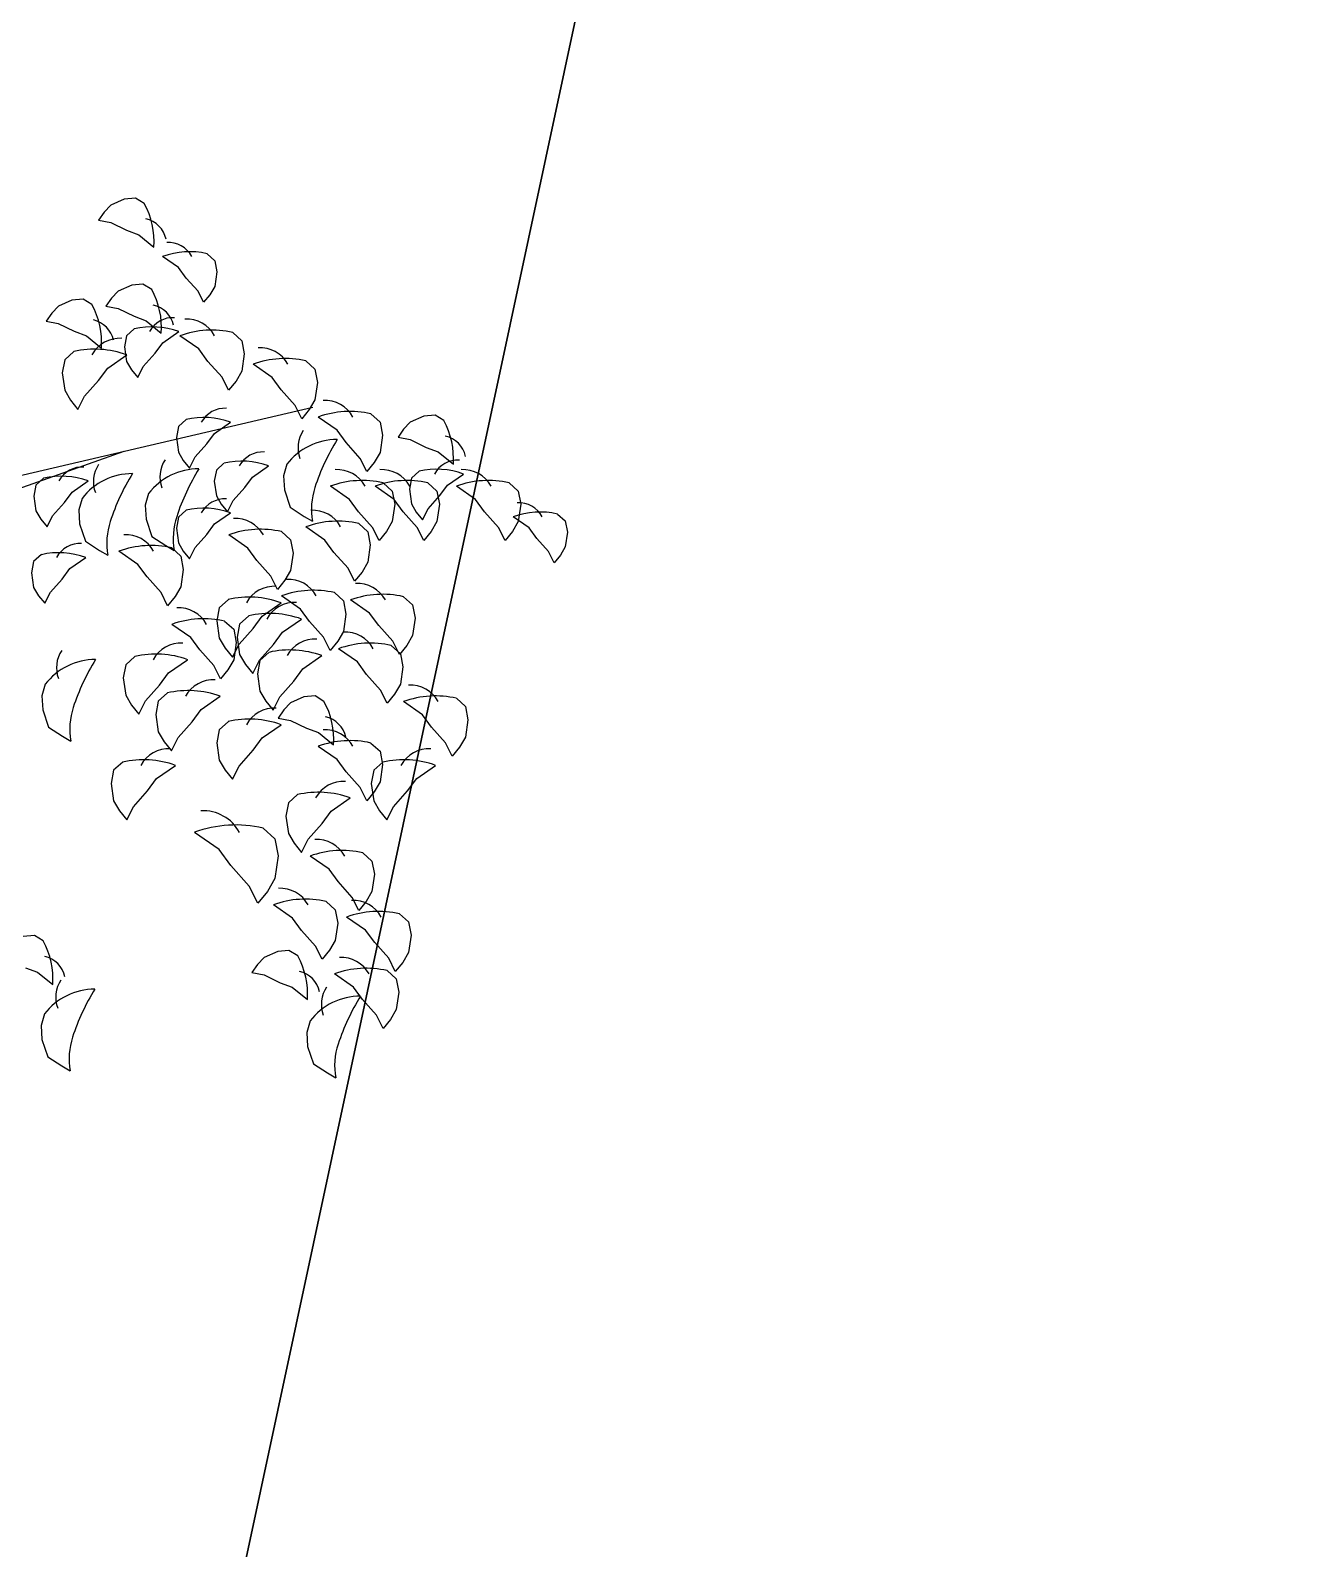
# Model space of a CAD drawing. Header units: metres. Extents: x 368 to 3789, y -155 to 1148.
# Drawn here: x 2225.05 to 2234.91, y 519.65 to 531.48 of the extents above; entities that cross this region are included whole.
import ezdxf

# ---------------------------------------------------------------- set-up
doc = ezdxf.new("R2010")
doc.units = ezdxf.units.M

# ---------------------------------------------------------------- blocks, each defined once
blk = doc.blocks.new('A$C09CF175E')
at = {"color": 74}
for p, q in [((3827.9, 3848.3), (3817.7, 3833.6)), ((3840, 3860.9), (3827.9, 3848.3)), ((3864.3, 3871.8), (3840, 3860.9)), ((3884.7, 3873.7), (3864.3, 3871.8)), ((3900.6, 3863.8), (3884.7, 3873.7)), ((3817.7, 3833.6), (3839.8, 3829.4)), ((3839.8, 3829.4), (3868.7, 3815.4)), ((3868.7, 3815.4), (3890.6, 3807.3)), ((3890.6, 3807.3), (3917.9, 3785)), ((3962.7, 3747.8), (3933.8, 3767.9)), ((4014.4, 3772.9), (4028.2, 3760.3)), ((3976.6, 3728.9), (3962.7, 3747.8)), ((4028.2, 3760.3), (4032, 3740.2)), ((4032, 3740.2), (4028.2, 3713.8)), ((3877.9, 3715.9), (3853.5, 3705.1)), ((3898.3, 3717.8), (3877.9, 3715.9)), ((3914.2, 3708), (3898.3, 3717.8)), ((3998, 3705), (3976.6, 3728.9)), ((4028.2, 3713.8), (4019.4, 3698.7)), ((3769.4, 3688.8), (3745, 3677.9)), ((3789.8, 3690.7), (3769.4, 3688.8)), ((3805.7, 3680.9), (3789.8, 3690.7)), ((3841.4, 3692.4), (3831.3, 3677.7)), ((3853.5, 3705.1), (3841.4, 3692.4)), ((4008.1, 3684.9), (3998, 3705)), ((4019.4, 3698.7), (4008.1, 3684.9)), ((3733, 3665.3), (3722.8, 3650.6)), ((3745, 3677.9), (3733, 3665.3)), ((3831.3, 3677.7), (3853.4, 3673.6)), ((3853.4, 3673.6), (3882.2, 3659.6)), ((3882.2, 3659.6), (3904.2, 3651.4)), ((3722.8, 3650.6), (3744.9, 3646.5)), ((3744.9, 3646.5), (3773.7, 3632.5)), ((3773.7, 3632.5), (3795.7, 3624.3)), ((3882.5, 3636.9), (3868.7, 3624.3)), ((3904.2, 3651.4), (3931.5, 3629.1)), ((3934.1, 3611.8), (3963.1, 3631.9)), ((4060.9, 3630.3), (4077.3, 3615.4)), ((3795.7, 3624.3), (3823, 3602)), ((3868.7, 3624.3), (3864.9, 3604.2)), ((3864.9, 3604.2), (3868.7, 3577.8)), ((3920.3, 3592.9), (3934.1, 3611.8)), ((3999.6, 3600.5), (3965.2, 3624.4)), ((4016, 3578), (3999.6, 3600.5)), ((4077.3, 3615.4), (4081.8, 3591.5)), ((3756.7, 3580.9), (3752.2, 3557)), ((3773.1, 3595.8), (3756.7, 3580.9)), ((3834.4, 3565.9), (3868.8, 3589.8)), ((3868.7, 3577.8), (3877.5, 3562.7)), ((3898.9, 3569), (3920.3, 3592.9)), ((4041.4, 3549.6), (4016, 3578)), ((4081.8, 3591.5), (4077.3, 3560.1)), ((4132.1, 3548.9), (4097.7, 3572.9)), ((4193.4, 3578.8), (4209.8, 3563.9)), ((3752.2, 3557), (3756.7, 3525.6)), ((3818, 3543.5), (3834.4, 3565.9)), ((3877.5, 3562.7), (3888.8, 3548.8)), ((3888.8, 3548.8), (3898.9, 3569)), ((4053.4, 3525.7), (4041.4, 3549.6)), ((4077.3, 3560.1), (4066.8, 3542.2)), ((4148.5, 3526.5), (4132.1, 3548.9)), ((4209.8, 3563.9), (4214.3, 3540)), ((3756.7, 3525.6), (3767.1, 3507.7)), ((3792.5, 3515.1), (3818, 3543.5)), ((4066.8, 3542.2), (4053.4, 3525.7)), ((4173.9, 3498.1), (4148.5, 3526.5)), ((4214.3, 3540), (4209.8, 3508.6)), ((3767.1, 3507.7), (3780.6, 3491.2)), ((3780.6, 3491.2), (3792.5, 3515.1)), ((4185.9, 3474.2), (4173.9, 3498.1)), ((4199.4, 3490.7), (4185.9, 3474.2)), ((4209.8, 3508.6), (4199.4, 3490.7)), ((3976.3, 3472.9), (3962.4, 3460.3)), ((4027.9, 3447.7), (4056.9, 3467.9)), ((4249.9, 3453.3), (4215.5, 3477.2)), ((4311.2, 3483.2), (4327.6, 3468.2)), ((4327.6, 3468.2), (4332.1, 3444.3)), ((4382.4, 3467.9), (4370.3, 3455.3)), ((4406.8, 3478.8), (4382.4, 3467.9)), ((4427.2, 3480.7), (4406.8, 3478.8)), ((4443.1, 3470.8), (4427.2, 3480.7)), ((3962.4, 3460.3), (3958.7, 3440.2)), ((3958.7, 3440.2), (3962.4, 3413.8)), ((4014.1, 3428.9), (4027.9, 3447.7)), ((4266.3, 3430.9), (4249.9, 3453.3)), ((4332.1, 3444.3), (4327.6, 3413)), ((4370.3, 3455.3), (4360.2, 3440.6)), ((4360.2, 3440.6), (4382.3, 3436.4)), ((4382.3, 3436.4), (4411.1, 3422.4)), ((3962.4, 3413.8), (3971.3, 3398.7)), ((3992.7, 3405), (4014.1, 3428.9)), ((4291.7, 3402.5), (4266.3, 3430.9)), ((4327.6, 3413), (4317.2, 3395)), ((4411.1, 3422.4), (4433.1, 3414.3)), ((4433.1, 3414.3), (4460.4, 3392)), ((3971.3, 3398.7), (3982.6, 3384.8)), ((3982.6, 3384.8), (3992.7, 3405)), ((4031.2, 3381.3), (4027.4, 3361.2)), ((4045, 3393.9), (4031.2, 3381.3)), ((4096.7, 3368.7), (4125.6, 3388.9)), ((4158.8, 3391.7), (4152.8, 3370.7)), ((4303.7, 3378.6), (4291.7, 3402.5)), ((4317.2, 3395), (4303.7, 3378.6)), ((3704.5, 3354), (3700.8, 3333.9)), ((3718.4, 3366.6), (3704.5, 3354)), ((3770, 3341.4), (3798.9, 3361.6)), ((4027.4, 3361.2), (4031.2, 3334.8)), ((4082.8, 3349.9), (4096.7, 3368.7)), ((4152.8, 3370.7), (4154.3, 3345.3)), ((4333.3, 3358.1), (4349.7, 3343.2)), ((4384.5, 3366.6), (4380.7, 3346.5)), ((4398.3, 3379.2), (4384.5, 3366.6)), ((4414.3, 3358.1), (4430.7, 3343.2)), ((4436.1, 3335.1), (4450, 3354)), ((4450, 3354), (4478.9, 3374.1)), ((4561.5, 3358.1), (4578, 3343.2)), ((3700.8, 3333.9), (3704.5, 3307.5)), ((3756.1, 3322.6), (3770, 3341.4)), ((3788.1, 3330.1), (3782.1, 3309.2)), ((3908.5, 3338.7), (3902.5, 3317.8)), ((4031.2, 3334.8), (4040, 3319.7)), ((4051.3, 3305.8), (4061.4, 3325.9)), ((4061.4, 3325.9), (4082.8, 3349.9)), ((4154.3, 3345.3), (4164.7, 3314)), ((4272, 3328.2), (4237.6, 3352.1)), ((4288.4, 3305.8), (4272, 3328.2)), ((4353, 3328.2), (4318.6, 3352.1)), ((4349.7, 3343.2), (4354.2, 3319.3)), ((4369.4, 3305.8), (4353, 3328.2)), ((4380.7, 3346.5), (4384.5, 3320)), ((4414.7, 3311.2), (4436.1, 3335.1)), ((4430.7, 3343.2), (4435.2, 3319.3)), ((4500.2, 3328.2), (4465.8, 3352.1)), ((4516.7, 3305.8), (4500.2, 3328.2)), ((4578, 3343.2), (4582.4, 3319.3)), ((3704.5, 3307.5), (3713.3, 3292.4)), ((3724.7, 3278.5), (3734.7, 3298.7)), ((3734.7, 3298.7), (3756.1, 3322.6)), ((3782.1, 3309.2), (3783.6, 3283.8)), ((3902.5, 3317.8), (3904, 3292.4)), ((3976.3, 3308.9), (3962.4, 3296.3)), ((4027.9, 3283.7), (4056.9, 3303.8)), ((4040, 3319.7), (4051.3, 3305.8)), ((4164.7, 3314), (4190.2, 3297.5)), ((4313.8, 3277.4), (4288.4, 3305.8)), ((4354.2, 3319.3), (4349.7, 3287.9)), ((4394.8, 3277.4), (4369.4, 3305.8)), ((4384.5, 3320), (4393.3, 3304.9)), ((4393.3, 3304.9), (4404.6, 3291.1)), ((4404.6, 3291.1), (4414.7, 3311.2)), ((4435.2, 3319.3), (4430.7, 3287.9)), ((4542.1, 3277.4), (4516.7, 3305.8)), ((4582.4, 3319.3), (4578, 3287.9)), ((4649.1, 3301.7), (4663, 3289.1)), ((3713.3, 3292.4), (3724.7, 3278.5)), ((3783.6, 3283.8), (3794.1, 3252.4)), ((3904, 3292.4), (3914.5, 3261)), ((3962.4, 3296.3), (3958.7, 3276.2)), ((3958.7, 3276.2), (3962.4, 3249.7)), ((4014.1, 3264.8), (4027.9, 3283.7)), ((4190.2, 3297.5), (4205.1, 3288.6)), ((4227.8, 3254.6), (4193.4, 3278.6)), ((4289.1, 3284.5), (4305.5, 3269.6)), ((4325.8, 3253.5), (4313.8, 3277.4)), ((4349.7, 3287.9), (4339.2, 3269.9)), ((4406.8, 3253.5), (4394.8, 3277.4)), ((4430.7, 3287.9), (4420.2, 3269.9)), ((4554, 3253.5), (4542.1, 3277.4)), ((4578, 3287.9), (4567.5, 3269.9)), ((4597.5, 3276.5), (4568.6, 3296.7)), ((4611.4, 3257.7), (4597.5, 3276.5)), ((4663, 3289.1), (4666.8, 3269)), ((3794.1, 3252.4), (3819.5, 3235.9)), ((3914.5, 3261), (3939.9, 3244.6)), ((3939.9, 3244.6), (3954.8, 3235.6)), ((3962.4, 3249.7), (3971.3, 3234.7)), ((3992.7, 3240.9), (4014.1, 3264.8)), ((4087.9, 3239.9), (4053.5, 3263.8)), ((4149.2, 3269.8), (4165.7, 3254.9)), ((4165.7, 3254.9), (4170.1, 3231)), ((4244.2, 3232.2), (4227.8, 3254.6)), ((4305.5, 3269.6), (4310, 3245.7)), ((4310, 3245.7), (4305.5, 3214.3)), ((4339.2, 3269.9), (4325.8, 3253.5)), ((4420.2, 3269.9), (4406.8, 3253.5)), ((4567.5, 3269.9), (4554, 3253.5)), ((4632.8, 3233.8), (4611.4, 3257.7)), ((4666.8, 3269), (4663, 3242.6)), ((3700.3, 3215.6), (3696.6, 3195.5)), ((3714.2, 3228.2), (3700.3, 3215.6)), ((3765.8, 3203), (3794.8, 3223.1)), ((3819.5, 3235.9), (3834.4, 3227)), ((3889.1, 3210.5), (3854.7, 3234.4)), ((3950.4, 3240.4), (3966.9, 3225.4)), ((3966.9, 3225.4), (3971.3, 3201.5)), ((3971.3, 3234.7), (3982.6, 3220.8)), ((3982.6, 3220.8), (3992.7, 3240.9)), ((4104.3, 3217.5), (4087.9, 3239.9)), ((4129.8, 3189.1), (4104.3, 3217.5)), ((4170.1, 3231), (4165.7, 3199.6)), ((4269.7, 3203.8), (4244.2, 3232.2)), ((4642.8, 3213.6), (4632.8, 3233.8)), ((4654.2, 3227.5), (4642.8, 3213.6)), ((4663, 3242.6), (4654.2, 3227.5)), ((3696.6, 3195.5), (3700.3, 3169)), ((3752, 3184.1), (3765.8, 3203)), ((3905.6, 3188.1), (3889.1, 3210.5)), ((3931, 3159.7), (3905.6, 3188.1)), ((3971.3, 3201.5), (3966.9, 3170.2)), ((4141.7, 3165.2), (4129.8, 3189.1)), ((4165.7, 3199.6), (4155.2, 3181.7)), ((4281.6, 3179.9), (4269.7, 3203.8)), ((4295.1, 3196.4), (4281.6, 3179.9)), ((4305.5, 3214.3), (4295.1, 3196.4)), ((3700.3, 3169), (3709.1, 3153.9)), ((3730.6, 3160.2), (3752, 3184.1)), ((3966.9, 3170.2), (3956.4, 3152.2)), ((4155.2, 3181.7), (4141.7, 3165.2)), ((3709.1, 3153.9), (3720.5, 3140.1)), ((3720.5, 3140.1), (3730.6, 3160.2)), ((3942.9, 3135.8), (3931, 3159.7)), ((3956.4, 3152.2), (3942.9, 3135.8)), ((4052.9, 3147), (4036.4, 3132.1)), ((4114.2, 3117.1), (4148.6, 3141)), ((4183.6, 3129.6), (4149.2, 3153.5)), ((4244.9, 3159.4), (4261.4, 3144.5)), ((4261.4, 3144.5), (4265.9, 3120.6)), ((4308.8, 3122.2), (4274.4, 3146.1)), ((4370.1, 3152.1), (4386.5, 3137.1)), ((4386.5, 3137.1), (4391, 3113.2)), ((4036.4, 3132.1), (4031.9, 3108.1)), ((4031.9, 3108.1), (4036.4, 3076.8)), ((4046.1, 3107.9), (4062.6, 3093)), ((4089.7, 3117.6), (4073.2, 3102.6)), ((4097.7, 3094.7), (4114.2, 3117.1)), ((4151, 3087.7), (4185.4, 3111.6)), ((4200.1, 3107.2), (4183.6, 3129.6)), ((4225.5, 3078.8), (4200.1, 3107.2)), ((4265.9, 3120.6), (4261.4, 3089.2)), ((4325.2, 3099.8), (4308.8, 3122.2)), ((4391, 3113.2), (4386.5, 3081.9)), ((3984.8, 3078.1), (3950.4, 3102)), ((4001.3, 3055.7), (3984.8, 3078.1)), ((4062.6, 3093), (4067.1, 3069.1)), ((4073.2, 3102.6), (4068.8, 3078.7)), ((4068.8, 3078.7), (4073.2, 3047.3)), ((4072.3, 3066.3), (4097.7, 3094.7)), ((4134.5, 3065.3), (4151, 3087.7)), ((4237.4, 3054.9), (4225.5, 3078.8)), ((4261.4, 3089.2), (4250.9, 3071.3)), ((4350.6, 3071.4), (4325.2, 3099.8)), ((4386.5, 3081.9), (4376.1, 3063.9)), ((4026.7, 3027.3), (4001.3, 3055.7)), ((4036.4, 3076.8), (4046.9, 3058.8)), ((4046.9, 3058.8), (4060.4, 3042.4)), ((4060.4, 3042.4), (4072.3, 3066.3)), ((4067.1, 3069.1), (4062.6, 3037.7)), ((4109.1, 3036.9), (4134.5, 3065.3)), ((4126.5, 3051.3), (4110.1, 3036.4)), ((4250.9, 3071.3), (4237.4, 3054.9)), ((4286.7, 3033.9), (4252.3, 3057.8)), ((4348, 3063.8), (4364.4, 3048.9)), ((4362.6, 3047.5), (4350.6, 3071.4)), ((4376.1, 3063.9), (4362.6, 3047.5)), ((3867.1, 3029), (3862.6, 3005.1)), ((3883.5, 3044), (3867.1, 3029)), ((3944.8, 3014.1), (3979.2, 3038)), ((4038.7, 3003.4), (4026.7, 3027.3)), ((4062.6, 3037.7), (4052.1, 3019.8)), ((4073.2, 3047.3), (4083.7, 3029.4)), ((4083.7, 3029.4), (4097.2, 3013)), ((4097.2, 3013), (4109.1, 3036.9)), ((4110.1, 3036.4), (4105.6, 3012.5)), ((4187.8, 3021.5), (4222.2, 3045.4)), ((4303.1, 3011.5), (4286.7, 3033.9)), ((4364.4, 3048.9), (4368.9, 3025)), ((4368.9, 3025), (4364.4, 2993.6)), ((3862.6, 3005.1), (3867.1, 2973.8)), ((3928.4, 2991.7), (3944.8, 3014.1)), ((4052.1, 3019.8), (4038.7, 3003.4)), ((4105.6, 3012.5), (4110.1, 2981.1)), ((4145.9, 2970.7), (4171.4, 2999.1)), ((4171.4, 2999.1), (4187.8, 3021.5)), ((4328.6, 2983.1), (4303.1, 3011.5)), ((3721.2, 2993.6), (3715.2, 2972.7)), ((3715.2, 2972.7), (3716.7, 2947.3)), ((3867.1, 2973.8), (3877.6, 2955.8)), ((3903, 2963.3), (3928.4, 2991.7)), ((3942.4, 2977.8), (3926, 2962.8)), ((4003.7, 2947.9), (4038.1, 2971.8)), ((4110.1, 2981.1), (4120.5, 2963.2)), ((4134, 2946.8), (4145.9, 2970.7)), ((4189.8, 2970.6), (4165.5, 2959.7)), ((4210.2, 2972.5), (4189.8, 2970.6)), ((4226.1, 2962.6), (4210.2, 2972.5)), ((4340.5, 2959.2), (4328.6, 2983.1)), ((4354, 2975.6), (4340.5, 2959.2)), ((4364.4, 2993.6), (4354, 2975.6)), ((4465.8, 2968.2), (4482.2, 2953.2)), ((3716.7, 2947.3), (3727.1, 2915.9)), ((3877.6, 2955.8), (3891, 2939.4)), ((3891, 2939.4), (3903, 2963.3)), ((3926, 2962.8), (3921.5, 2938.9)), ((3987.3, 2925.5), (4003.7, 2947.9)), ((4120.5, 2963.2), (4134, 2946.8)), ((4153.4, 2947), (4143.2, 2932.3)), ((4165.5, 2959.7), (4153.4, 2947)), ((4404.5, 2938.3), (4370.1, 2962.2)), ((4482.2, 2953.2), (4486.7, 2929.3)), ((3727.1, 2915.9), (3752.6, 2899.4)), ((3921.5, 2938.9), (3926, 2907.5)), ((3961.9, 2897.1), (3987.3, 2925.5)), ((4052.9, 2926.3), (4036.4, 2911.3)), ((4114.2, 2896.4), (4148.6, 2920.3)), ((4143.2, 2932.3), (4165.3, 2928.2)), ((4165.3, 2928.2), (4194.2, 2914.2)), ((4194.2, 2914.2), (4216.1, 2906.1)), ((4420.9, 2915.9), (4404.5, 2938.3)), ((4446.4, 2887.5), (4420.9, 2915.9)), ((4486.7, 2929.3), (4482.2, 2897.9)), ((3752.6, 2899.4), (3767.5, 2890.5)), ((3926, 2907.5), (3936.5, 2889.6)), ((3936.5, 2889.6), (3949.9, 2873.2)), ((3949.9, 2873.2), (3961.9, 2897.1)), ((4036.4, 2911.3), (4031.9, 2887.4)), ((4031.9, 2887.4), (4036.4, 2856)), ((4097.7, 2874), (4114.2, 2896.4)), ((4216.1, 2906.1), (4243.4, 2883.8)), ((4311.2, 2887.2), (4327.6, 2872.3)), ((4458.3, 2863.6), (4446.4, 2887.5)), ((4482.2, 2897.9), (4471.8, 2880)), ((4072.3, 2845.6), (4097.7, 2874)), ((4249.9, 2857.3), (4215.5, 2881.2)), ((4327.6, 2872.3), (4332.1, 2848.4)), ((4471.8, 2880), (4458.3, 2863.6)), ((3845, 2837.8), (3840.5, 2813.8)), ((3861.5, 2852.7), (3845, 2837.8)), ((3922.8, 2822.8), (3957.1, 2846.7)), ((4036.4, 2856), (4046.9, 2838.1)), ((4046.9, 2838.1), (4060.4, 2821.7)), ((4060.4, 2821.7), (4072.3, 2845.6)), ((4266.3, 2834.9), (4249.9, 2857.3)), ((4291.7, 2806.5), (4266.3, 2834.9)), ((4316.2, 2837.8), (4311.7, 2813.8)), ((4332.7, 2852.7), (4316.2, 2837.8)), ((4332.1, 2848.4), (4327.6, 2817)), ((4394, 2822.8), (4428.3, 2846.7)), ((3840.5, 2813.8), (3845, 2782.5)), ((3906.3, 2800.4), (3922.8, 2822.8)), ((4303.7, 2782.6), (4291.7, 2806.5)), ((4311.7, 2813.8), (4316.2, 2782.5)), ((4327.6, 2817), (4317.2, 2799.1)), ((4377.5, 2800.4), (4394, 2822.8)), ((3845, 2782.5), (3855.5, 2764.5)), ((3880.9, 2772), (3906.3, 2800.4)), ((4161.6, 2778.9), (4157.1, 2755)), ((4178, 2793.8), (4161.6, 2778.9)), ((4239.3, 2764), (4273.7, 2787.9)), ((4317.2, 2799.1), (4303.7, 2782.6)), ((4316.2, 2782.5), (4326.7, 2764.5)), ((4352.1, 2772), (4377.5, 2800.4)), ((3855.5, 2764.5), (3868.9, 2748.1)), ((3868.9, 2748.1), (3880.9, 2772)), ((4157.1, 2755), (4161.6, 2723.6)), ((4222.9, 2741.5), (4239.3, 2764)), ((4326.7, 2764.5), (4340.1, 2748.1)), ((4340.1, 2748.1), (4352.1, 2772)), ((4036.2, 2694.5), (3991.5, 2725.5)), ((4115.9, 2733.3), (4137.2, 2713.9)), ((4161.6, 2723.6), (4172.1, 2705.7)), ((4197.5, 2713.1), (4222.9, 2741.5)), ((4057.6, 2665.3), (4036.2, 2694.5)), ((4137.2, 2713.9), (4143.1, 2682.8)), ((4172.1, 2705.7), (4185.5, 2689.2)), ((4185.5, 2689.2), (4197.5, 2713.1)), ((4143.1, 2682.8), (4137.2, 2642)), ((4235.2, 2658.7), (4200.8, 2682.6)), ((4296.5, 2688.6), (4312.9, 2673.6)), ((4312.9, 2673.6), (4317.4, 2649.7)), ((4090.6, 2628.4), (4057.6, 2665.3)), ((4137.2, 2642), (4123.6, 2618.7)), ((4251.6, 2636.3), (4235.2, 2658.7)), ((4317.4, 2649.7), (4312.9, 2618.3)), ((4106.1, 2597.4), (4090.6, 2628.4)), ((4123.6, 2618.7), (4106.1, 2597.4)), ((4277, 2607.9), (4251.6, 2636.3)), ((4312.9, 2618.3), (4302.4, 2600.4)), ((4168.9, 2570.4), (4134.5, 2594.3)), ((4230.2, 2600.3), (4246.6, 2585.3)), ((4246.6, 2585.3), (4251.1, 2561.4)), ((4289, 2584), (4277, 2607.9)), ((4302.4, 2600.4), (4289, 2584)), ((4185.3, 2548), (4168.9, 2570.4)), ((4251.1, 2561.4), (4246.6, 2530)), ((4301.4, 2548.3), (4267, 2572.2)), ((4362.7, 2578.2), (4379.2, 2563.3)), ((4379.2, 2563.3), (4383.7, 2539.4)), ((3701.6, 2538.8), (3681.3, 2536.9)), ((3717.6, 2528.9), (3701.6, 2538.8)), ((4210.8, 2519.6), (4185.3, 2548)), ((4246.6, 2530), (4236.2, 2512.1)), ((4317.9, 2525.9), (4301.4, 2548.3)), ((4383.7, 2539.4), (4379.2, 2508)), ((4142.4, 2509.8), (4118, 2498.9)), ((4162.7, 2511.7), (4142.4, 2509.8)), ((4178.6, 2501.8), (4162.7, 2511.7)), ((4222.7, 2495.7), (4210.8, 2519.6)), ((4236.2, 2512.1), (4222.7, 2495.7)), ((4343.3, 2497.5), (4317.9, 2525.9)), ((4379.2, 2508), (4368.7, 2490)), ((3685.6, 2480.5), (3707.5, 2472.4)), ((4105.9, 2486.3), (4095.7, 2471.6)), ((4118, 2498.9), (4105.9, 2486.3)), ((4340.6, 2475.2), (4357.1, 2460.3)), ((4355.2, 2473.6), (4343.3, 2497.5)), ((4368.7, 2490), (4355.2, 2473.6)), ((3707.5, 2472.4), (3734.9, 2450.1)), ((4095.7, 2471.6), (4117.8, 2467.4)), ((4117.8, 2467.4), (4146.7, 2453.4)), ((4146.7, 2453.4), (4168.6, 2445.3)), ((4279.3, 2445.3), (4244.9, 2469.2)), ((4357.1, 2460.3), (4361.6, 2436.3)), ((4168.6, 2445.3), (4196, 2423)), ((4295.8, 2422.9), (4279.3, 2445.3)), ((4321.2, 2394.5), (4295.8, 2422.9)), ((4361.6, 2436.3), (4357.1, 2405)), ((3719.9, 2396.9), (3713.9, 2375.9)), ((4333.2, 2370.6), (4321.2, 2394.5)), ((4357.1, 2405), (4346.6, 2387)), ((3713.9, 2375.9), (3715.4, 2350.5)), ((4200.9, 2384.2), (4195, 2363.3)), ((4346.6, 2387), (4333.2, 2370.6)), ((3715.4, 2350.5), (3725.9, 2319.2)), ((4195, 2363.3), (4196.5, 2337.9)), ((4196.5, 2337.9), (4206.9, 2306.5)), ((3725.9, 2319.2), (3751.3, 2302.7)), ((3751.3, 2302.7), (3766.2, 2293.8)), ((4206.9, 2306.5), (4232.3, 2290.1)), ((4232.3, 2290.1), (4247.3, 2281.1))]:
    blk.add_line(p, q, dxfattribs=at)
at = {"color": 45}
for p, q in [((3502.6, 3331.1), (4206, 3495.1)), ((3538.7, 3300), (3864, 3415.4))]:
    blk.add_line(p, q, dxfattribs=at)
at = {"color": 74}
for centre, radius, start, end in [((3776.3, 3795.2), 142, 355.8728, 28.8905), ((3892.8, 3788.6), 48.5, 12.6587, 77.3289), ((3944.1, 3744.7), 48.5, 28.6267, 93.2969), ((3982.6, 3634.5), 142, 77.0651, 110.0828), ((3789.8, 3639.4), 142, 355.8728, 28.8905), ((3681.3, 3612.3), 142, 355.8728, 28.8905), ((3952.7, 3608.7), 48.5, 86.7031, 151.3733), ((3906.3, 3632.7), 48.5, 12.6587, 77.3289), ((3797.8, 3605.6), 48.5, 12.6587, 77.3289), ((3914.3, 3498.5), 142, 69.9172, 102.9349), ((4023.1, 3465.9), 168.7, 77.0651, 110.0828), ((3977.4, 3596.8), 57.6, 28.6267, 93.2969), ((3810.9, 3431.4), 168.7, 69.9172, 102.9349), ((3856.5, 3562.3), 57.6, 86.7031, 151.3733), ((4110, 3545.3), 57.6, 28.6267, 93.2969), ((4155.6, 3414.4), 168.7, 77.0651, 110.0828), ((4046.5, 3444.6), 48.5, 86.7031, 151.3733), ((4227.8, 3449.6), 57.6, 28.6267, 93.2969), ((4008.1, 3334.5), 142, 69.9172, 102.9349), ((4273.4, 3318.8), 168.7, 77.0651, 110.0828), ((4318.7, 3402.2), 142, 355.8728, 28.8905), ((4250, 3321.3), 115.2, 90, 142.3456), ((4235.3, 3421.7), 56.2, 146.2055, 200.3658), ((4597, 3222.1), 407.9, 148.2926, 161.7522), ((4435.2, 3395.5), 48.5, 12.6587, 77.3289), ((4115.3, 3365.6), 48.5, 86.7031, 151.3733), ((3788.6, 3338.4), 48.5, 86.7031, 151.3733), ((3864.7, 3360.1), 56.2, 146.2055, 200.3658), ((3999.7, 3268.4), 115.2, 90, 142.3456), ((3985.1, 3368.7), 56.2, 146.2055, 200.3658), ((4346.7, 3169.2), 407.9, 148.2926, 161.7522), ((4076.8, 3255.4), 142, 69.9172, 102.9349), ((4249.9, 3324.6), 57.6, 28.6267, 93.2969), ((4330.8, 3324.6), 57.6, 28.6267, 93.2969), ((4430.1, 3240.7), 142, 69.9172, 102.9349), ((4468.6, 3350.9), 48.5, 86.7031, 151.3733), ((4478.1, 3324.6), 57.6, 28.6267, 93.2969), ((3750.2, 3228.2), 142, 69.9172, 102.9349), ((3879.3, 3259.7), 115.2, 90, 142.3456), ((4226.3, 3160.5), 407.9, 148.2926, 161.7522), ((4295.5, 3193.7), 168.7, 77.0651, 110.0828), ((4376.5, 3193.7), 168.7, 77.0651, 110.0828), ((4523.7, 3193.7), 168.7, 77.0651, 110.0828), ((4046.5, 3280.6), 48.5, 86.7031, 151.3733), ((4329.7, 3310.2), 126.4, 161.7522, 189.8723), ((4008.1, 3170.4), 142, 69.9172, 102.9349), ((4205.7, 3251), 57.6, 28.6267, 93.2969), ((4617.3, 3163.3), 142, 77.0651, 110.0828), ((4578.9, 3273.4), 48.5, 28.6267, 93.2969), ((3959, 3248.7), 126.4, 161.7522, 189.8723), ((4079.4, 3257.3), 126.4, 161.7522, 189.8723), ((4111.4, 3105.4), 168.7, 77.0651, 110.0828), ((4065.8, 3236.3), 57.6, 28.6267, 93.2969), ((4251.3, 3120.1), 168.7, 77.0651, 110.0828), ((3784.4, 3199.9), 48.5, 86.7031, 151.3733), ((3912.7, 3076), 168.7, 77.0651, 110.0828), ((3867, 3206.8), 57.6, 28.6267, 93.2969), ((3746, 3089.7), 142, 69.9172, 102.9349), ((4136.3, 3113.4), 57.6, 86.7031, 151.3733), ((4207.2, 2995), 168.7, 77.0651, 110.0828), ((4161.5, 3125.9), 57.6, 28.6267, 93.2969), ((4286.7, 3118.5), 57.6, 28.6267, 93.2969), ((4090.6, 2982.6), 168.7, 69.9172, 102.9349), ((4173.1, 3084), 57.6, 86.7031, 151.3733), ((4332.3, 2987.7), 168.7, 77.0651, 110.0828), ((4008.4, 2943.5), 168.7, 77.0651, 110.0828), ((3962.7, 3074.4), 57.6, 28.6267, 93.2969), ((4127.5, 2953.1), 168.7, 69.9172, 102.9349), ((4264.6, 3030.3), 57.6, 28.6267, 93.2969), ((3797.8, 3023.6), 56.2, 146.2055, 200.3658), ((3967, 3010.4), 57.6, 86.7031, 151.3733), ((4164.3, 2886.9), 168.7, 69.9172, 102.9349), ((4209.9, 3017.8), 57.6, 86.7031, 151.3733), ((4310.2, 2899.4), 168.7, 77.0651, 110.0828), ((3812.4, 2923.2), 115.2, 90, 142.3456), ((4159.4, 2824), 407.9, 148.2926, 161.7522), ((3921.3, 2879.6), 168.7, 69.9172, 102.9349), ((4025.9, 2944.2), 57.6, 86.7031, 151.3733), ((3980.2, 2813.4), 168.7, 69.9172, 102.9349), ((4428, 2803.7), 168.7, 77.0651, 110.0828), ((4382.4, 2934.6), 57.6, 28.6267, 93.2969), ((3892.1, 2912.2), 126.4, 161.7522, 189.8723), ((4136.3, 2892.7), 57.6, 86.7031, 151.3733), ((4101.7, 2894), 142, 355.8728, 28.8905), ((4090.6, 2761.9), 168.7, 69.9172, 102.9349), ((4218.3, 2887.3), 48.5, 12.6587, 77.3289), ((4273.4, 2722.8), 168.7, 77.0651, 110.0828), ((4227.8, 2853.7), 57.6, 28.6267, 93.2969), ((3944.9, 2819.1), 57.6, 86.7031, 151.3733), ((4416.1, 2819.1), 57.6, 86.7031, 151.3733), ((3899.2, 2688.3), 168.7, 69.9172, 102.9349), ((4370.4, 2688.3), 168.7, 69.9172, 102.9349), ((4261.5, 2760.3), 57.6, 86.7031, 151.3733), ((4215.8, 2629.4), 168.7, 69.9172, 102.9349), ((4007.4, 2689.7), 74.8, 28.6267, 93.2969), ((4066.8, 2519.6), 219.3, 77.0651, 110.0828), ((4213, 2655), 57.6, 28.6267, 93.2969), ((4258.7, 2524.1), 168.7, 77.0651, 110.0828), ((4146.8, 2566.7), 57.6, 28.6267, 93.2969), ((4192.4, 2435.9), 168.7, 77.0651, 110.0828), ((4279.3, 2544.7), 57.6, 28.6267, 93.2969), ((4325, 2413.8), 168.7, 77.0651, 110.0828), ((3593.2, 2460.3), 142, 355.8728, 28.8905), ((3709.7, 2453.6), 48.5, 12.6587, 77.3289), ((4054.3, 2433.2), 142, 355.8728, 28.8905), ((4170.8, 2426.5), 48.5, 12.6587, 77.3289), ((4302.9, 2310.8), 168.7, 77.0651, 110.0828), ((4257.2, 2441.6), 57.6, 28.6267, 93.2969), ((3796.5, 2426.9), 56.2, 146.2055, 200.3658), ((3811.1, 2326.5), 115.2, 90, 142.3456), ((4158.1, 2227.3), 407.9, 148.2926, 161.7522), ((4292.2, 2313.9), 115.2, 90, 142.3456), ((4277.5, 2414.2), 56.2, 146.2055, 200.3658), ((4639.2, 2214.7), 407.9, 148.2926, 161.7522), ((3890.8, 2315.4), 126.4, 161.7522, 189.8723), ((4371.8, 2302.8), 126.4, 161.7522, 189.8723)]:
    blk.add_arc(centre, radius, start, end, dxfattribs=at)

msp = doc.modelspace()

# ---------------------------------------------------------------- linework, layer by layer
msp.add_polyline3d([(2234.912, 557.791, 422.828), (2223.641, 505.152, 845.657), (2234.912, 557.791, 351.058), (2214.612, 577.727, 0), (2164.655, 551.903, 0)])

# ---------------------------------------------------------------- block references
at = {"xscale": 0.00430364964322203, "yscale": 0.00430364964322203, "zscale": 0.00430364964322203}
msp.add_blockref('A$C09CF175E', (2209.151, 513.503), dxfattribs=at)

doc.saveas('drawing.dxf')
